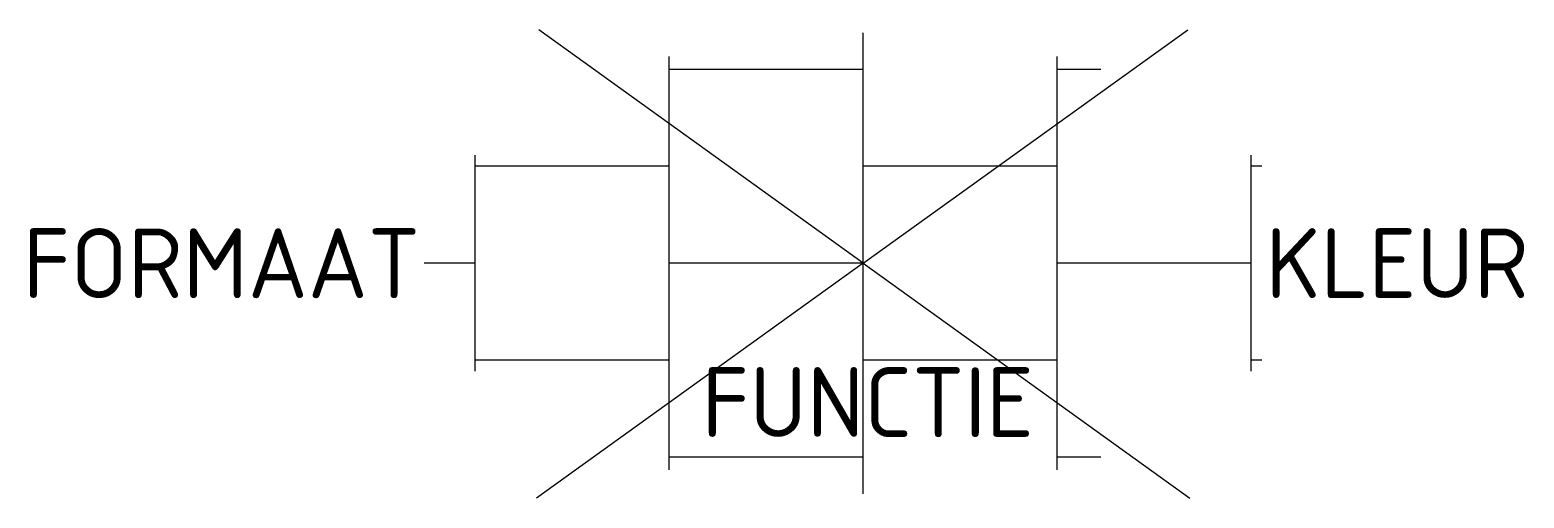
# Model space of a CAD drawing. Extents: x -21.5 to 17, y -6.1 to 6.
import ezdxf
from ezdxf.enums import TextEntityAlignment as Align

# ---------------------------------------------------------------- set-up
doc = ezdxf.new("R2010")
doc.units = 0
doc.styles.add('NLCS-ISO', font='NLCS-ISO.ttf')

msp = doc.modelspace()

# ---------------------------------------------------------------- linework, layer by layer
at = {"ltscale": 0.1}
for q in [(-8.36, 6.019), (8.36, 6.019), (-8.418, -6.06), (8.418, -6.06)]:
    msp.add_line((0, 0), q, dxfattribs=at)
for p, q in [((0, -5.946), (0, 5.946)), ((-5, -5.334), (-5, 5.334)), ((5, -5.334), (5, 5.334)), ((0, 5), (-5, 5)), ((6.124, 5), (5, 5)), ((-10, -2.783), (-10, 2.783)), ((10, -2.783), (10, 2.783)), ((-5, 2.5), (-10, 2.5)), ((5, 2.5), (0, 2.5)), ((10.267, 2.5), (10, 2.5)), ((-10, 0), (-11.316, 0)), ((0, 0), (-5, 0)), ((10, 0), (5, 0)), ((-5, -2.5), (-10, -2.5)), ((5, -2.5), (0, -2.5)), ((10.267, -2.5), (10, -2.5)), ((0, -5), (-5, -5)), ((6.124, -5), (5, -5))]:
    msp.add_line(p, q)

# ---------------------------------------------------------------- texts
at = {"style": 'NLCS-ISO'}
msp.add_attdef('FORMAAT', text='100x100', height=1.8, dxfattribs=at).set_placement((-11.416, 0), align=Align.MIDDLE_RIGHT)
msp.add_attdef('KLEUR', text='G', height=1.8, dxfattribs=at).set_placement((10.367, 0), align=Align.MIDDLE_LEFT)
at = {"style": 'NLCS-ISO', "flags": 1}
msp.add_attdef('FUNCTIE', text='', height=1.8, dxfattribs=at).set_placement((0.116, -3.585), align=Align.MIDDLE_CENTER)

doc.saveas('drawing.dxf')
